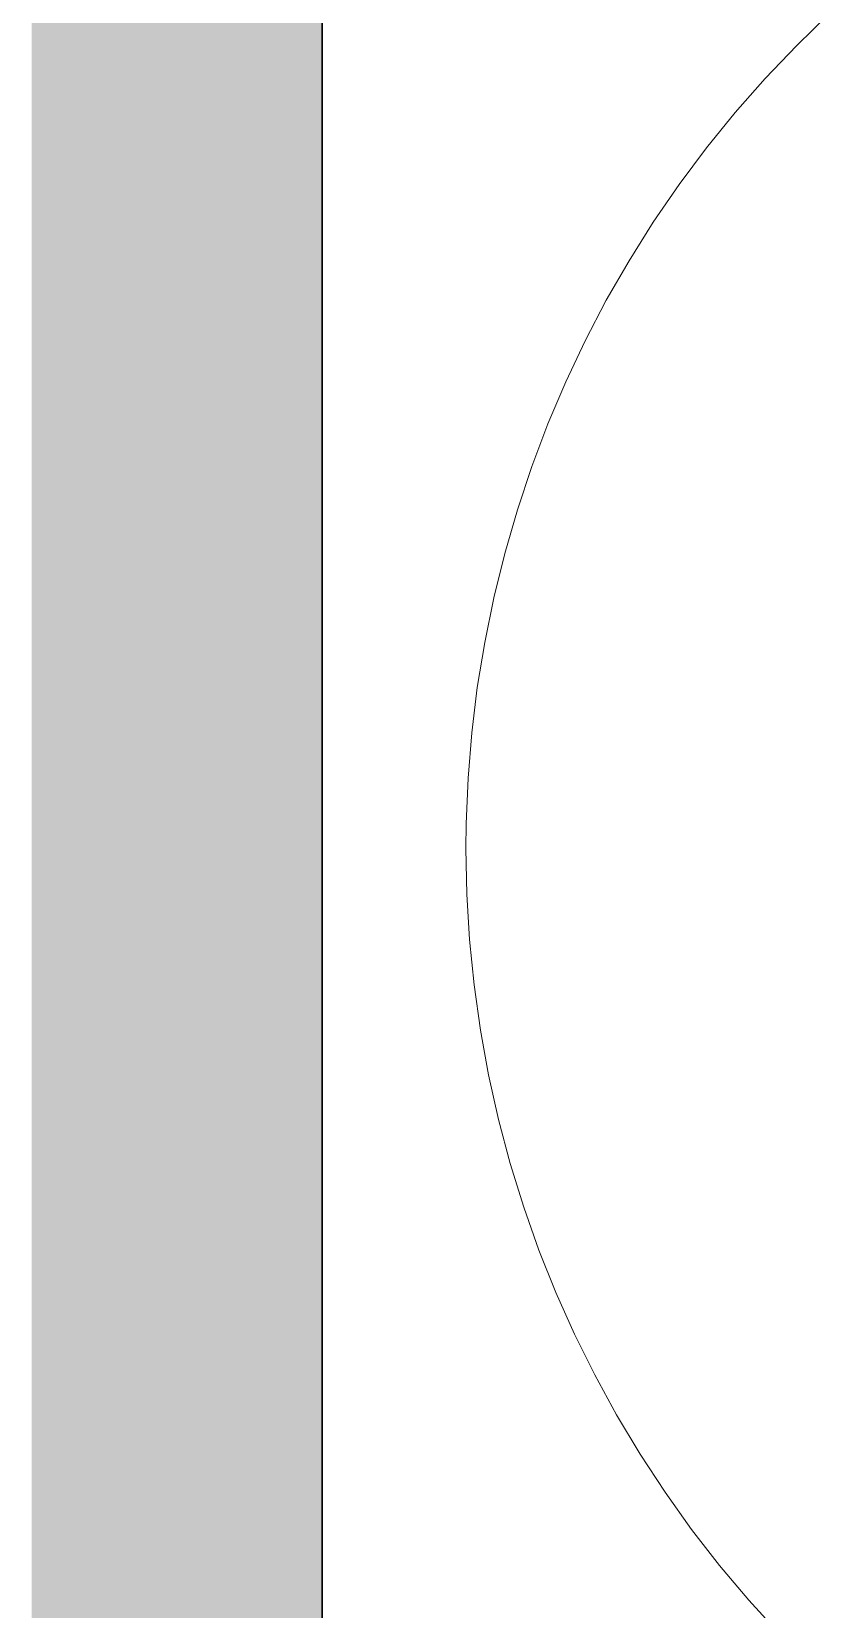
# Model space of a CAD drawing. Header units: millimetres. Extents: x 155927 to 326028, y -36033 to 97293.
# Drawn here: x 211925 to 212205, y 12038 to 12592 of the extents above; entities that cross this region are included whole.
import ezdxf

# ---------------------------------------------------------------- set-up
doc = ezdxf.new("R2010")
doc.units = ezdxf.units.MM
doc.header["$MEASUREMENT"] = 0
for name, color, linetype, lineweight in [('A-WALL-PATT', 7, 'CONTINUOUS', 9), ('I-FURN', 8, 'CONTINUOUS', 9), ('I-WALL', 7, 'CONTINUOUS', 9)]:
    doc.layers.add(name, color=color, linetype=linetype, lineweight=lineweight)

msp = doc.modelspace()

# ---------------------------------------------------------------- hatches: boundary and pattern name
at = {"layer": 'A-WALL-PATT'}
msp.add_hatch(color=256, dxfattribs=at).paths.add_polyline_path([(211924.83, 9369.61), (212026.83, 9369.61), (212026.83, 13505.61), (211924.83, 13505.61), (211924.83, 10128.06)], flags=0)

# ---------------------------------------------------------------- linework, layer by layer
at = {"layer": 'I-FURN'}
for p, q in [((212204.86, 12598.05), (212193.36, 12586.92)), ((212193.36, 12586.92), (212182.32, 12575.34)), ((212182.32, 12575.34), (212171.75, 12563.33)), ((212171.75, 12563.33), (212161.67, 12550.91)), ((212161.67, 12550.91), (212152.1, 12538.09)), ((212152.1, 12538.09), (212143.04, 12524.9)), ((212143.04, 12524.9), (212134.52, 12511.36)), ((212134.52, 12511.36), (212126.55, 12497.49)), ((212126.55, 12497.49), (212119.14, 12483.31)), ((212119.14, 12483.31), (212112.3, 12468.84)), ((212112.3, 12468.84), (212106.05, 12454.12)), ((212106.05, 12454.12), (212100.39, 12439.15)), ((212100.39, 12439.15), (212095.33, 12423.97)), ((212095.33, 12423.97), (212090.89, 12408.61)), ((212090.89, 12408.61), (212087.06, 12393.07)), ((212087.06, 12393.07), (212083.86, 12377.4)), ((212083.86, 12377.4), (212081.28, 12361.61)), ((212081.28, 12361.61), (212079.34, 12345.72)), ((212079.34, 12345.72), (212078.04, 12329.78)), ((212078.04, 12329.78), (212077.37, 12313.79)), ((212077.37, 12313.79), (212077.28, 12305.16)), ((212077.28, 12305.16), (212077.6, 12289.16)), ((212077.6, 12289.16), (212078.56, 12273.19)), ((212078.56, 12273.19), (212080.16, 12257.27)), ((212080.16, 12257.27), (212082.39, 12241.43)), ((212082.39, 12241.43), (212085.25, 12225.69)), ((212085.25, 12225.69), (212088.74, 12210.08)), ((212088.74, 12210.08), (212092.86, 12194.62)), ((212092.86, 12194.62), (212097.59, 12179.33)), ((212097.59, 12179.33), (212102.92, 12164.25)), ((212102.92, 12164.25), (212108.86, 12149.39)), ((212108.86, 12149.39), (212115.38, 12134.78)), ((212115.38, 12134.78), (212122.48, 12120.45)), ((212122.48, 12120.45), (212130.15, 12106.41)), ((212130.15, 12106.41), (212138.38, 12092.68)), ((212138.38, 12092.68), (212147.15, 12079.3)), ((212147.15, 12079.3), (212156.44, 12066.28)), ((212156.44, 12066.28), (212166.25, 12053.64)), ((212166.25, 12053.64), (212176.56, 12041.4)), ((212176.56, 12041.4), (212187.35, 12029.59))]:
    msp.add_line(p, q, dxfattribs=at)
at = {"layer": 'I-WALL', "lineweight": 30}
msp.add_line((212026.83, 9369.61), (212026.83, 13505.61), dxfattribs=at)

doc.saveas('drawing.dxf')
